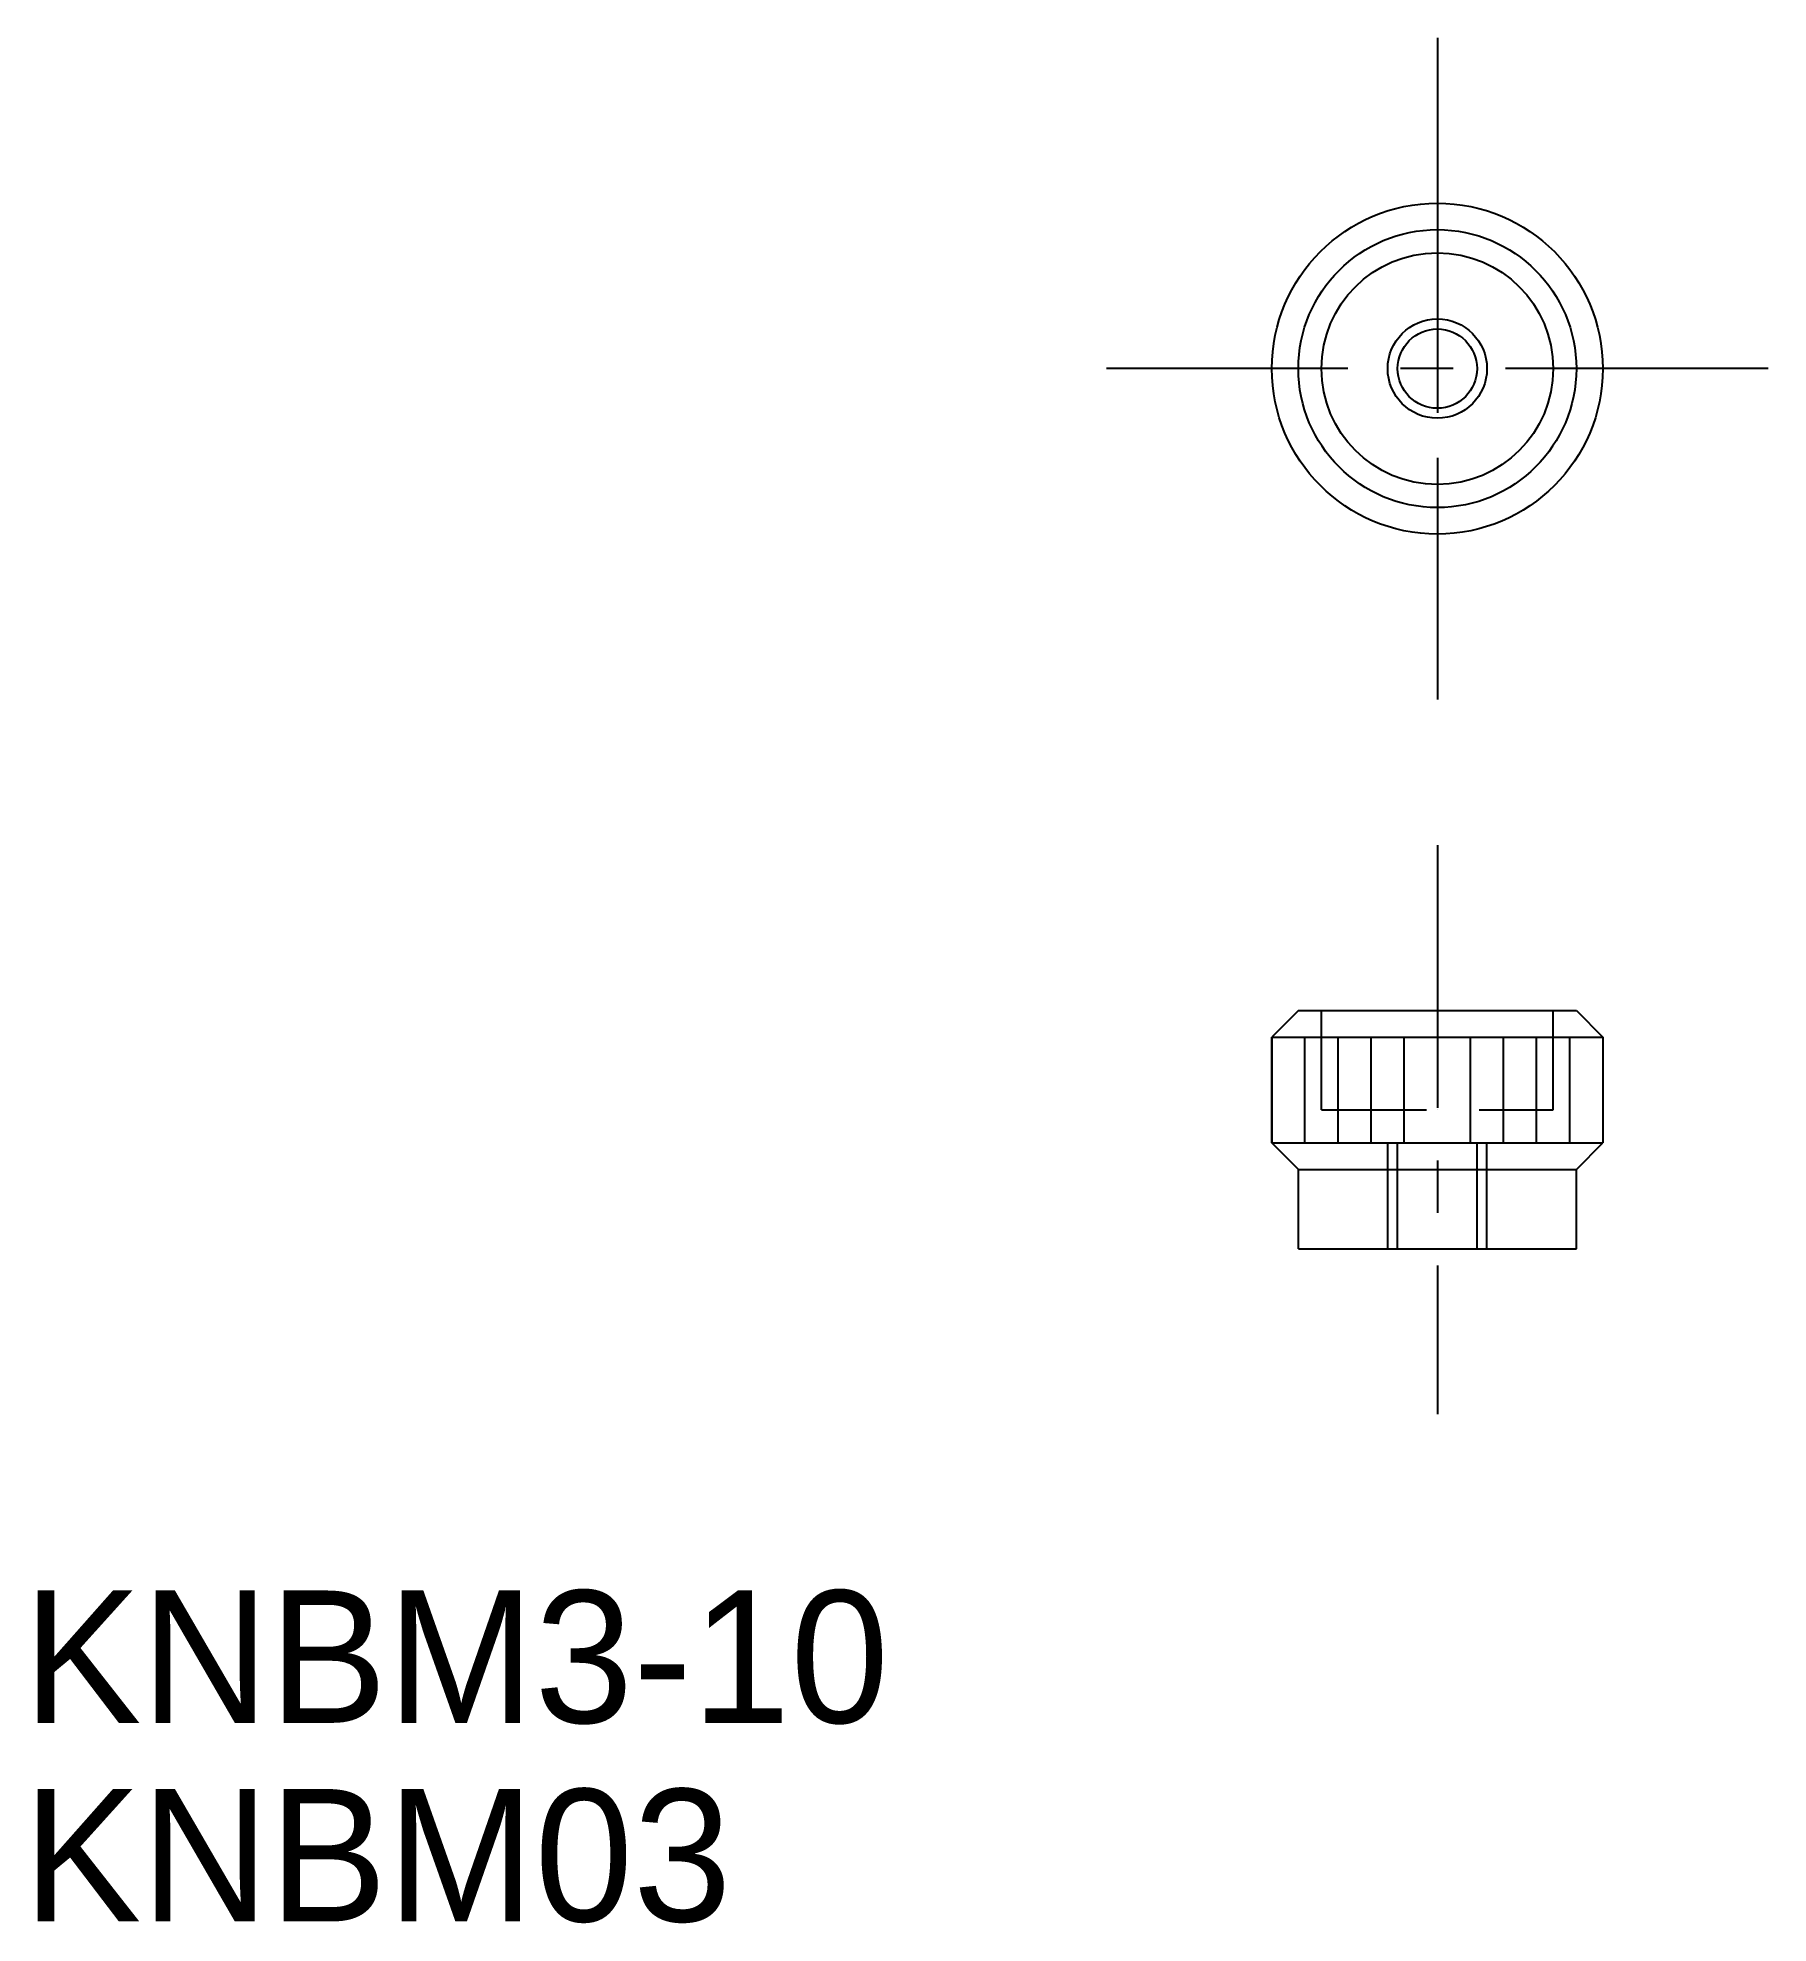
# Model space of a CAD drawing. Extents: x 92.8 to 145.1, y 72.9 to 129.9.
import ezdxf

# ---------------------------------------------------------------- set-up
doc = ezdxf.new("R2010")
doc.units = 0
doc.header["$LTSCALE"] = 0.25
doc.linetypes.add('CENTER', pattern=[50.8, 31.75, -6.35, 6.35, -6.35])
doc.linetypes.add('DASHED', pattern=[19.05, 12.7, -6.35])
doc.layers.get('0').update_dxf_attribs({"linetype": 'CONTINUOUS'})
doc.layers.add('CENTER', color=1, linetype='CENTER')

msp = doc.modelspace()

# ---------------------------------------------------------------- linework, layer by layer
at = {"color": 7, "linetype": 'CONTINUOUS'}
for p, q in [((130.888, 100.512), (130.088, 99.712)), ((130.888, 100.512), (139.288, 100.512)), ((139.288, 100.512), (140.088, 99.712)), ((130.088, 99.712), (140.088, 99.712)), ((130.088, 96.512), (130.088, 99.712)), ((130.088, 99.712), (130.088, 96.512)), ((131.088, 96.512), (131.088, 99.712)), ((132.088, 96.512), (132.088, 99.712)), ((133.088, 96.512), (133.088, 99.712)), ((134.088, 96.512), (134.088, 99.712)), ((136.088, 96.512), (136.088, 99.712)), ((137.088, 96.512), (137.088, 99.712)), ((138.088, 96.512), (138.088, 99.712)), ((139.088, 96.512), (139.088, 99.712)), ((140.088, 99.712), (140.088, 96.512)), ((130.088, 96.512), (140.088, 96.512)), ((130.888, 95.712), (130.088, 96.512)), ((139.288, 95.712), (140.088, 96.512)), ((130.888, 93.312), (130.888, 95.712)), ((139.288, 93.312), (139.288, 95.712)), ((130.888, 93.312), (139.288, 93.312))]:
    msp.add_line(p, q, dxfattribs=at)
at = {"color": 3, "linetype": 'DASHED'}
for p, q in [((131.588, 97.512), (131.588, 100.512)), ((138.588, 97.512), (138.588, 100.512)), ((131.588, 97.512), (138.588, 97.512)), ((133.588, 93.312), (133.588, 97.512)), ((133.888, 93.312), (133.888, 97.512)), ((136.288, 93.312), (136.288, 97.512)), ((136.588, 93.312), (136.588, 97.512))]:
    msp.add_line(p, q, dxfattribs=at)
for p, q in [((135.088, 97.512), (135.088, 97.512)), ((130.888, 95.712), (139.288, 95.712))]:
    msp.add_line(p, q)
at = {"color": 7, "linetype": 'CONTINUOUS'}
for radius in [5, 4.2, 3.5]:
    msp.add_circle((135.088, 119.912), radius, dxfattribs=at)
at = {"color": 3, "linetype": 'CONTINUOUS'}
msp.add_circle((135.088, 119.912), 1.5, dxfattribs=at)
at = {"linetype": 'CONTINUOUS'}
msp.add_circle((135.088, 119.912), 1.2, dxfattribs=at)
at = {"layer": 'CENTER', "color": 1, "linetype": 'CENTER'}
for p, q in [((135.088, 129.912), (135.088, 109.912)), ((135.088, 126.512), (135.088, 117.012)), ((145.088, 119.912), (125.088, 119.912)), ((135.088, 105.512), (135.088, 88.312))]:
    msp.add_line(p, q, dxfattribs=at)

# ---------------------------------------------------------------- texts
at = {"color": 7, "linetype": 'CONTINUOUS'}
for s, p in [('KNBM3-10', (92.356, 78.988)), ('KNBM03', (92.356, 72.988))]:
    msp.add_text(s, height=4, dxfattribs=at).set_placement(p)

doc.saveas('drawing.dxf')
